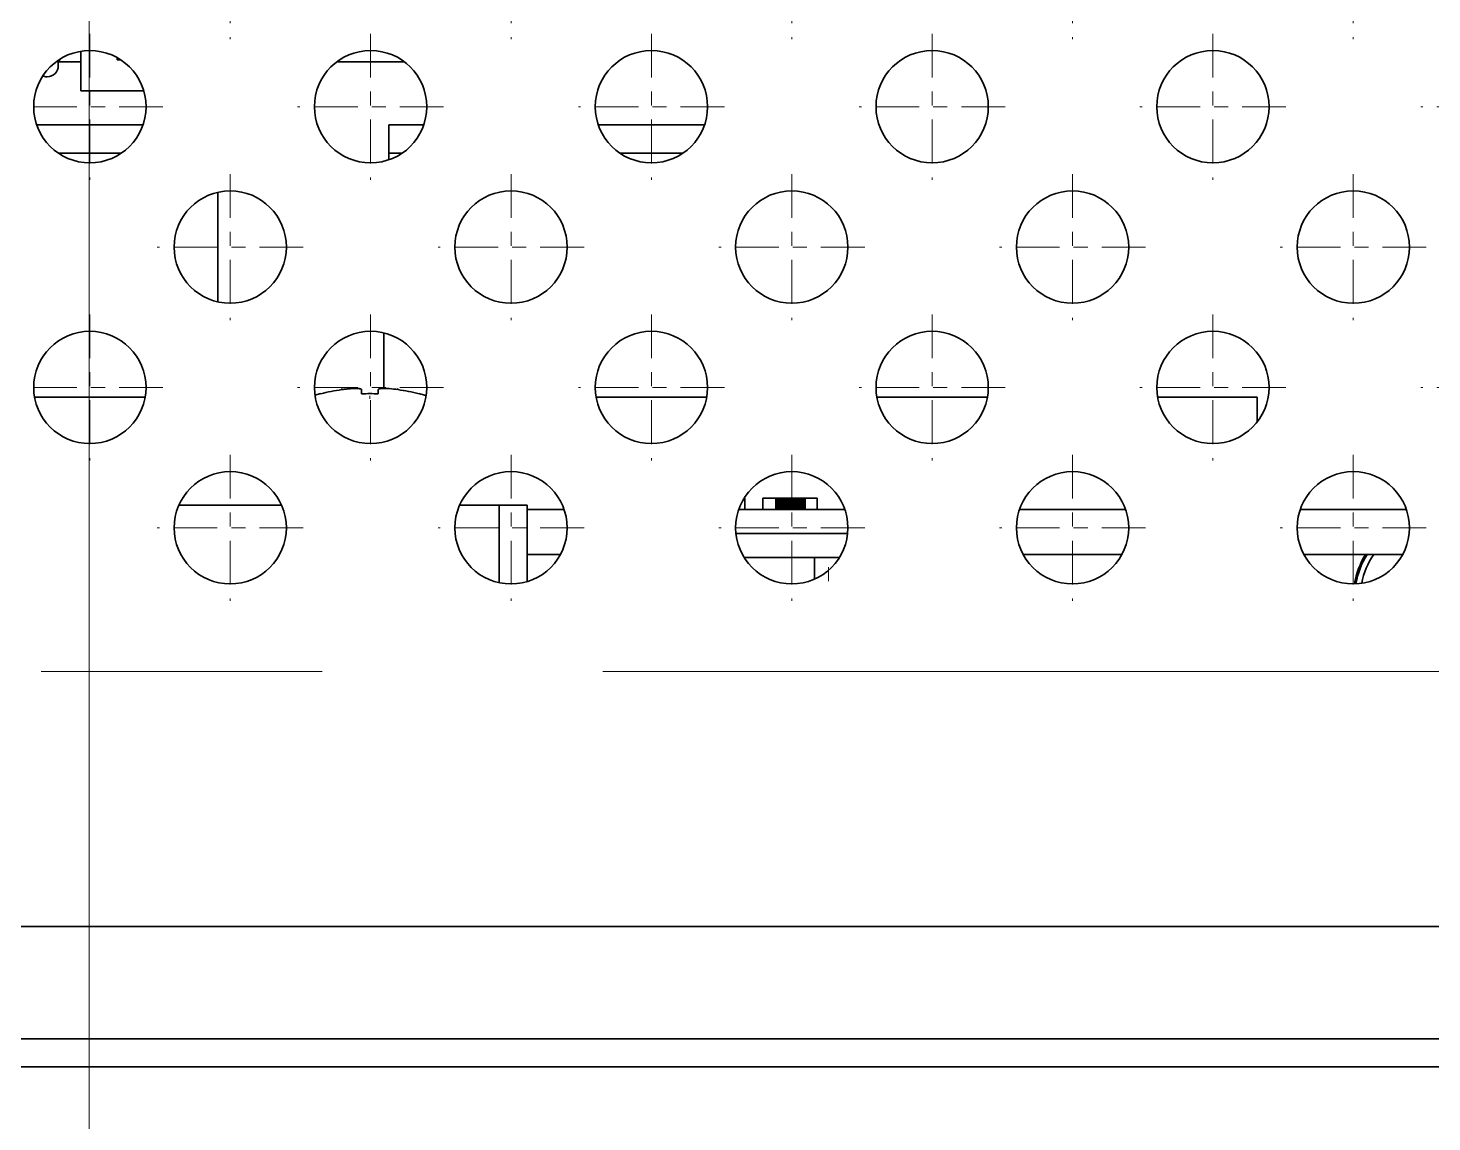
# Model space of a CAD drawing. Extents: x 23 to 417, y 3 to 294.
# Drawn here: x 70.75 to 80.75, y 145.41 to 153.2 of the extents above; entities that cross this region are included whole.
import ezdxf

# ---------------------------------------------------------------- set-up
doc = ezdxf.new("R2010")
doc.units = 0
doc.linetypes.add('DASHDOT', pattern=[18.5, 12, -3, 0.5, -3])
doc.linetypes.add('PHANTOM', pattern=[20, 10, -2, 2, -2, 2, -2])
doc.layers.get('0').update_dxf_attribs({"lineweight": 13})

# ---------------------------------------------------------------- blocks, each defined once
blk = doc.blocks.new('BLOCK4284')
at = {"color": 7, "linetype": 'DASHDOT', "lineweight": 13, "ltscale": 0.13}
for p, q in [((5, 7.3), (5, 2.1)), ((7.6, 4.7), (2.4, 4.7))]:
    blk.add_line(p, q, dxfattribs=at)
blk = doc.blocks.new('BLOCK4288')
at = {"color": 7, "linetype": 'DASHDOT', "lineweight": 13, "ltscale": 0.13}
for p, q in [((10, 2.3), (10, -2.9)), ((12.6, -0.3), (7.4, -0.3))]:
    blk.add_line(p, q, dxfattribs=at)
blk = doc.blocks.new('BLOCK4292')
at = {"color": 7, "linetype": 'DASHDOT', "lineweight": 13, "ltscale": 0.13}
for p, q in [((15, 7.3), (15, 2.1)), ((17.6, 4.7), (12.4, 4.7))]:
    blk.add_line(p, q, dxfattribs=at)
blk = doc.blocks.new('BLOCK4294')
at = {"color": 7, "linetype": 'DASHDOT', "lineweight": 13, "ltscale": 0.13}
for p, q in [((20, 2.3), (20, -2.9)), ((22.6, -0.3), (17.4, -0.3))]:
    blk.add_line(p, q, dxfattribs=at)
blk = doc.blocks.new('BLOCK4300')
at = {"color": 7, "linetype": 'DASHDOT', "lineweight": 13, "ltscale": 0.13}
for p, q in [((25, 7.3), (25, 2.1)), ((27.6, 4.7), (22.4, 4.7))]:
    blk.add_line(p, q, dxfattribs=at)
blk = doc.blocks.new('BLOCK4303')
at = {"color": 7, "linetype": 'DASHDOT', "lineweight": 13, "ltscale": 0.13}
for p, q in [((30, 2.3), (30, -2.9)), ((32.6, -0.3), (27.4, -0.3))]:
    blk.add_line(p, q, dxfattribs=at)
blk = doc.blocks.new('BLOCK4308')
at = {"color": 7, "linetype": 'DASHDOT', "lineweight": 13, "ltscale": 0.13}
for p, q in [((35, 7.3), (35, 2.1)), ((37.6, 4.7), (32.4, 4.7))]:
    blk.add_line(p, q, dxfattribs=at)
blk = doc.blocks.new('BLOCK4313')
at = {"color": 7, "linetype": 'DASHDOT', "lineweight": 13, "ltscale": 0.13}
for p, q in [((40, 2.3), (40, -2.9)), ((42.6, -0.3), (37.4, -0.3))]:
    blk.add_line(p, q, dxfattribs=at)
blk = doc.blocks.new('BLOCK4315')
at = {"color": 7, "linetype": 'DASHDOT', "lineweight": 13, "ltscale": 0.13}
for p, q in [((45, 7.3), (45, 2.1)), ((47.6, 4.7), (42.4, 4.7))]:
    blk.add_line(p, q, dxfattribs=at)
blk = doc.blocks.new('BLOCK4321')
at = {"color": 7, "linetype": 'DASHDOT', "lineweight": 13, "ltscale": 0.13}
for p, q in [((50, 2.3), (50, -2.9)), ((52.6, -0.3), (47.4, -0.3))]:
    blk.add_line(p, q, dxfattribs=at)
blk = doc.blocks.new('BLOCK4334')
at = {"color": 7, "linetype": 'DASHDOT', "lineweight": 13, "ltscale": 0.13}
for p, q in [((0, 2.3), (0, -2.9)), ((2.6, -0.3), (-2.6, -0.3))]:
    blk.add_line(p, q, dxfattribs=at)
blk = doc.blocks.new('BLOCK4352')
at = {"color": 7, "linetype": 'DASHDOT', "lineweight": 13, "ltscale": 0.13}
for p, q in [((0, -7.7), (0, -12.9)), ((2.6, -10.3), (-2.6, -10.3))]:
    blk.add_line(p, q, dxfattribs=at)
blk = doc.blocks.new('BLOCK4353')
at = {"color": 7, "linetype": 'DASHDOT', "lineweight": 13, "ltscale": 0.13}
for p, q in [((5, -2.7), (5, -7.9)), ((7.6, -5.3), (2.4, -5.3))]:
    blk.add_line(p, q, dxfattribs=at)
blk = doc.blocks.new('BLOCK4354')
at = {"color": 7, "linetype": 'DASHDOT', "lineweight": 13, "ltscale": 0.13}
for p, q in [((15, -12.7), (15, -17.9)), ((17.6, -15.3), (12.4, -15.3))]:
    blk.add_line(p, q, dxfattribs=at)
blk = doc.blocks.new('BLOCK4355')
at = {"color": 7, "linetype": 'DASHDOT', "lineweight": 13, "ltscale": 0.13}
for p, q in [((20, -7.7), (20, -12.9)), ((22.6, -10.3), (17.4, -10.3))]:
    blk.add_line(p, q, dxfattribs=at)
blk = doc.blocks.new('BLOCK4356')
at = {"color": 7, "linetype": 'DASHDOT', "lineweight": 13, "ltscale": 0.13}
for p, q in [((25, -2.7), (25, -7.9)), ((27.6, -5.3), (22.4, -5.3))]:
    blk.add_line(p, q, dxfattribs=at)
blk = doc.blocks.new('BLOCK4357')
at = {"color": 7, "linetype": 'DASHDOT', "lineweight": 13, "ltscale": 0.13}
for p, q in [((35, -12.7), (35, -17.9)), ((37.6, -15.3), (32.4, -15.3))]:
    blk.add_line(p, q, dxfattribs=at)
blk = doc.blocks.new('BLOCK4358')
at = {"color": 7, "linetype": 'DASHDOT', "lineweight": 13, "ltscale": 0.13}
for p, q in [((40, -7.7), (40, -12.9)), ((42.6, -10.3), (37.4, -10.3))]:
    blk.add_line(p, q, dxfattribs=at)
blk = doc.blocks.new('BLOCK4359')
at = {"color": 7, "linetype": 'DASHDOT', "lineweight": 13, "ltscale": 0.13}
for p, q in [((45, -12.7), (45, -17.9)), ((47.6, -15.3), (42.4, -15.3))]:
    blk.add_line(p, q, dxfattribs=at)
blk = doc.blocks.new('BLOCK4368')
at = {"color": 7, "linetype": 'DASHDOT', "lineweight": 13, "ltscale": 0.13}
for p, q in [((5, -12.7), (5, -17.9)), ((7.6, -15.3), (2.4, -15.3))]:
    blk.add_line(p, q, dxfattribs=at)
blk = doc.blocks.new('BLOCK4369')
at = {"color": 7, "linetype": 'DASHDOT', "lineweight": 13, "ltscale": 0.13}
for p, q in [((15, -2.7), (15, -7.9)), ((17.6, -5.3), (12.4, -5.3))]:
    blk.add_line(p, q, dxfattribs=at)
blk = doc.blocks.new('BLOCK4370')
at = {"color": 7, "linetype": 'DASHDOT', "lineweight": 13, "ltscale": 0.13}
for p, q in [((30, -7.7), (30, -12.9)), ((32.6, -10.3), (27.4, -10.3))]:
    blk.add_line(p, q, dxfattribs=at)
blk = doc.blocks.new('BLOCK4371')
at = {"color": 7, "linetype": 'DASHDOT', "lineweight": 13, "ltscale": 0.13}
for p, q in [((45, -2.7), (45, -7.9)), ((47.6, -5.3), (42.4, -5.3))]:
    blk.add_line(p, q, dxfattribs=at)
blk = doc.blocks.new('BLOCK4373')
at = {"color": 7, "linetype": 'DASHDOT', "lineweight": 13, "ltscale": 0.13}
for p, q in [((25, -12.7), (25, -17.9)), ((27.6, -15.3), (22.4, -15.3))]:
    blk.add_line(p, q, dxfattribs=at)
blk = doc.blocks.new('BLOCK4376')
at = {"color": 7, "linetype": 'DASHDOT', "lineweight": 13, "ltscale": 0.13}
for p, q in [((10, -7.7), (10, -12.9)), ((12.6, -10.3), (7.4, -10.3))]:
    blk.add_line(p, q, dxfattribs=at)
blk = doc.blocks.new('BLOCK4377')
at = {"color": 7, "linetype": 'DASHDOT', "lineweight": 13, "ltscale": 0.13}
for p, q in [((35, -2.7), (35, -7.9)), ((37.6, -5.3), (32.4, -5.3))]:
    blk.add_line(p, q, dxfattribs=at)
blk = doc.blocks.new('BLOCK4381')
at = {"color": 7, "linetype": 'DASHDOT', "lineweight": 13, "ltscale": 0.13}
for p, q in [((50, -7.7), (50, -12.9)), ((52.6, -10.3), (47.4, -10.3))]:
    blk.add_line(p, q, dxfattribs=at)
blk = doc.blocks.new('BLOCK4442')
at = {"color": 7, "lineweight": 35, "ltscale": 0.035199}
for p, q in [((-0.324, 1.673), (-0.324, 0.266)), ((-0.324, 0.266), (-0.324, 1.673))]:
    blk.add_line(p, q, dxfattribs=at)
at = {"color": 7, "lineweight": 35, "ltscale": 0.00484}
for p, q in [((-1.124, 1.354), (-1.124, 1.161)), ((-1.124, 1.161), (-1.124, 1.354))]:
    blk.add_line(p, q, dxfattribs=at)
at = {"color": 7, "lineweight": 35, "ltscale": 0.001101}
blk.add_line((-1.08, 1.3), (-1.124, 1.3), dxfattribs=at)
at = {"color": 7, "lineweight": 35, "ltscale": 0.001086}
blk.add_line((-1.123, 1.3), (-1.08, 1.3), dxfattribs=at)
at = {"color": 7, "lineweight": 35, "ltscale": 0.00208}
blk.add_line((-1.08, 1.3), (-1.08, 1.383), dxfattribs=at)
blk.add_line((-1.08, 1.3), (-1.08, 1.383), dxfattribs=at)
at = {"color": 7, "lineweight": 35, "ltscale": 0.0189}
blk.add_line((-1.08, 1.3), (-0.324, 1.3), dxfattribs=at)
blk.add_line((-1.08, 1.3), (-0.324, 1.3), dxfattribs=at)
at = {"color": 7, "lineweight": 35, "ltscale": 0.002003}
blk.add_line((0.976, 1.366), (0.976, 1.446), dxfattribs=at)
blk.add_line((0.976, 1.366), (0.976, 1.446), dxfattribs=at)
at = {"color": 7, "lineweight": 35, "ltscale": 0.00328}
for p, q in [((0.976, 1.366), (1.107, 1.366)), ((1.107, 1.366), (0.976, 1.366))]:
    blk.add_line(p, q, dxfattribs=at)
at = {"color": 7, "lineweight": 35, "ltscale": 0.059994}
blk.add_line((8.8, 1.3), (11.2, 1.3), dxfattribs=at)
blk.add_line((8.8, 1.3), (11.2, 1.3), dxfattribs=at)
at = {"color": 7, "lineweight": 35, "ltscale": 0.00025}
blk.add_line((-1.529, 0.766), (-1.519, 0.766), dxfattribs=at)
blk.add_line((-1.529, 0.766), (-1.519, 0.766), dxfattribs=at)
at = {"color": 7, "lineweight": 35, "ltscale": 0.056061}
blk.add_line((1.918, 0.266), (-0.324, 0.266), dxfattribs=at)
blk.add_line((1.918, 0.266), (-0.324, 0.266), dxfattribs=at)
at = {"color": 7, "lineweight": 35, "ltscale": 0.094573}
for p, q in [((-1.891, -0.95), (1.892, -0.95)), ((18.109, -0.95), (21.892, -0.95))]:
    blk.add_line(p, q, dxfattribs=at)
at = {"color": 7, "lineweight": 35, "ltscale": 0.025}
for p, q in [((10.65, -1.95), (10.65, -0.95)), ((14.574, -14.5), (15.574, -14.5))]:
    blk.add_line(p, q, dxfattribs=at)
at = {"color": 7, "lineweight": 35, "ltscale": 0.031045}
blk.add_line((10.65, -0.95), (11.892, -0.95), dxfattribs=at)
at = {"color": 7, "lineweight": 35, "ltscale": 0.056519}
for p, q in [((-1.13, -1.95), (1.13, -1.95)), ((18.87, -1.95), (21.13, -1.95))]:
    blk.add_line(p, q, dxfattribs=at)
at = {"color": 7, "lineweight": 35, "ltscale": 0.006041}
blk.add_line((10.65, -2.192), (10.65, -1.95), dxfattribs=at)
at = {"color": 7, "lineweight": 35, "ltscale": 0.012018}
blk.add_line((10.65, -1.95), (11.13, -1.95), dxfattribs=at)
at = {"color": 7, "lineweight": 35, "ltscale": 0.097591}
blk.add_line((4.564, -7.252), (4.564, -3.348), dxfattribs=at)
at = {"color": 7, "lineweight": 35, "ltscale": 0.04949}
blk.add_line((10.474, -10.337), (10.474, -8.357), dxfattribs=at)
at = {"color": 7, "lineweight": 35, "ltscale": 0.003766}
for p, q in [((9.674, -10.378), (9.674, -10.529)), ((10.274, -10.378), (10.274, -10.529))]:
    blk.add_line(p, q, dxfattribs=at)
at = {"color": 7, "lineweight": 35, "ltscale": 0.098457}
for p, q in [((-1.969, -10.65), (1.969, -10.65)), ((18.031, -10.65), (21.969, -10.65)), ((28.031, -10.65), (31.969, -10.65))]:
    blk.add_line(p, q, dxfattribs=at)
at = {"color": 7, "lineweight": 35, "ltscale": 0.005296}
blk.add_line((8.224, -10.522), (8.019, -10.578), dxfattribs=at)
at = {"color": 7, "lineweight": 35, "ltscale": 0.000166026}
for p, q in [((8.224, -10.522), (8.224, -10.529)), ((11.724, -10.522), (11.724, -10.529))]:
    blk.add_line(p, q, dxfattribs=at)
at = {"color": 7, "lineweight": 35, "ltscale": 0.088575}
blk.add_line((38.031, -10.65), (41.574, -10.65), dxfattribs=at)
at = {"color": 7, "lineweight": 35, "ltscale": 0.022103}
blk.add_line((41.574, -11.534), (41.574, -10.65), dxfattribs=at)
at = {"color": 7, "lineweight": 35, "ltscale": 0.00039044}
blk.add_line((9.992, -12.3), (10.008, -12.3), dxfattribs=at)
at = {"color": 7, "lineweight": 35, "ltscale": 0.000727569}
blk.add_line((23.298, -14.25), (23.327, -14.25), dxfattribs=at)
at = {"color": 7, "lineweight": 35, "ltscale": 0.01}
for p, q in [((23.327, -14.65), (23.327, -14.25)), ((23.975, -14.65), (23.975, -14.25)), ((24.438, -14.65), (24.438, -14.25)), ((24.438, -14.65), (24.438, -14.25)), ((24.44, -14.65), (24.44, -14.25)), ((24.442, -14.65), (24.442, -14.25)), ((24.445, -14.65), (24.445, -14.25)), ((24.45, -14.65), (24.45, -14.25)), ((24.455, -14.65), (24.455, -14.25)), ((24.461, -14.65), (24.461, -14.25)), ((24.468, -14.65), (24.468, -14.25)), ((24.476, -14.65), (24.476, -14.25)), ((24.485, -14.65), (24.485, -14.25)), ((24.496, -14.65), (24.496, -14.25)), ((24.508, -14.65), (24.508, -14.25)), ((24.521, -14.65), (24.521, -14.25)), ((24.536, -14.65), (24.536, -14.25)), ((24.553, -14.65), (24.553, -14.25)), ((24.571, -14.65), (24.571, -14.25)), ((24.591, -14.65), (24.591, -14.25)), ((24.612, -14.65), (24.612, -14.25)), ((24.635, -14.65), (24.635, -14.25)), ((24.66, -14.65), (24.66, -14.25)), ((24.686, -14.65), (24.686, -14.25)), ((24.712, -14.65), (24.712, -14.25)), ((24.74, -14.65), (24.74, -14.25)), ((24.769, -14.65), (24.769, -14.25)), ((24.798, -14.65), (24.798, -14.25)), ((24.829, -14.65), (24.829, -14.25)), ((24.86, -14.65), (24.86, -14.25)), ((24.893, -14.65), (24.893, -14.25)), ((24.926, -14.65), (24.926, -14.25)), ((24.961, -14.65), (24.961, -14.25)), ((25.007, -14.65), (25.007, -14.25)), ((25.051, -14.65), (25.051, -14.25)), ((25.093, -14.65), (25.093, -14.25)), ((25.133, -14.65), (25.133, -14.25)), ((25.171, -14.65), (25.171, -14.25)), ((25.207, -14.65), (25.207, -14.25)), ((25.241, -14.65), (25.241, -14.25)), ((25.273, -14.65), (25.273, -14.25)), ((25.303, -14.65), (25.303, -14.25)), ((25.331, -14.65), (25.331, -14.25)), ((25.356, -14.65), (25.356, -14.25)), ((25.379, -14.65), (25.379, -14.25)), ((25.4, -14.65), (25.4, -14.25)), ((25.419, -14.65), (25.419, -14.25)), ((25.435, -14.65), (25.435, -14.25)), ((25.449, -14.65), (25.449, -14.25)), ((25.46, -14.65), (25.46, -14.25)), ((25.47, -14.65), (25.47, -14.25)), ((25.477, -14.65), (25.477, -14.25)), ((25.481, -14.65), (25.481, -14.25)), ((25.899, -14.65), (25.899, -14.25))]:
    blk.add_line(p, q, dxfattribs=at)
at = {"color": 7, "lineweight": 35, "ltscale": 0.011579}
blk.add_line((24.438, -14.25), (23.975, -14.25), dxfattribs=at)
at = {"color": 7, "lineweight": 35, "ltscale": 3.585e-05}
blk.add_line((24.44, -14.25), (24.438, -14.25), dxfattribs=at)
at = {"color": 7, "lineweight": 35, "ltscale": 5.95e-05}
blk.add_line((24.442, -14.25), (24.44, -14.25), dxfattribs=at)
at = {"color": 7, "lineweight": 35, "ltscale": 8.355e-05}
blk.add_line((24.445, -14.25), (24.442, -14.25), dxfattribs=at)
at = {"color": 7, "lineweight": 35, "ltscale": 0.000107575}
blk.add_line((24.45, -14.25), (24.445, -14.25), dxfattribs=at)
at = {"color": 7, "lineweight": 35, "ltscale": 0.000131225}
blk.add_line((24.455, -14.25), (24.45, -14.25), dxfattribs=at)
at = {"color": 7, "lineweight": 35, "ltscale": 0.00015525}
blk.add_line((24.461, -14.25), (24.455, -14.25), dxfattribs=at)
at = {"color": 7, "lineweight": 35, "ltscale": 0.000178925}
blk.add_line((24.468, -14.25), (24.461, -14.25), dxfattribs=at)
at = {"color": 7, "lineweight": 35, "ltscale": 0.000202925}
blk.add_line((24.476, -14.25), (24.468, -14.25), dxfattribs=at)
at = {"color": 7, "lineweight": 35, "ltscale": 0.000226975}
blk.add_line((24.485, -14.25), (24.476, -14.25), dxfattribs=at)
at = {"color": 7, "lineweight": 35, "ltscale": 0.00025865}
blk.add_line((24.496, -14.25), (24.485, -14.25), dxfattribs=at)
at = {"color": 7, "lineweight": 35, "ltscale": 0.00029755}
blk.add_line((24.508, -14.25), (24.496, -14.25), dxfattribs=at)
at = {"color": 7, "lineweight": 35, "ltscale": 0.0003372}
blk.add_line((24.521, -14.25), (24.508, -14.25), dxfattribs=at)
at = {"color": 7, "lineweight": 35, "ltscale": 0.0003769}
blk.add_line((24.536, -14.25), (24.521, -14.25), dxfattribs=at)
at = {"color": 7, "lineweight": 35, "ltscale": 0.0004158}
blk.add_line((24.553, -14.25), (24.536, -14.25), dxfattribs=at)
at = {"color": 7, "lineweight": 35, "ltscale": 0.000455475}
blk.add_line((24.571, -14.25), (24.553, -14.25), dxfattribs=at)
at = {"color": 7, "lineweight": 35, "ltscale": 0.000494775}
blk.add_line((24.591, -14.25), (24.571, -14.25), dxfattribs=at)
at = {"color": 7, "lineweight": 35, "ltscale": 0.00053405}
blk.add_line((24.612, -14.25), (24.591, -14.25), dxfattribs=at)
at = {"color": 7, "lineweight": 35, "ltscale": 0.000573725}
blk.add_line((24.635, -14.25), (24.612, -14.25), dxfattribs=at)
at = {"color": 7, "lineweight": 35, "ltscale": 0.000613025}
blk.add_line((24.66, -14.25), (24.635, -14.25), dxfattribs=at)
at = {"color": 7, "lineweight": 35, "ltscale": 0.0006447}
blk.add_line((24.686, -14.25), (24.66, -14.25), dxfattribs=at)
at = {"color": 7, "lineweight": 35, "ltscale": 0.000668325}
blk.add_line((24.712, -14.25), (24.686, -14.25), dxfattribs=at)
at = {"color": 7, "lineweight": 35, "ltscale": 0.000692375}
blk.add_line((24.74, -14.25), (24.712, -14.25), dxfattribs=at)
at = {"color": 7, "lineweight": 35, "ltscale": 0.0007164}
blk.add_line((24.769, -14.25), (24.74, -14.25), dxfattribs=at)
at = {"color": 7, "lineweight": 35, "ltscale": 0.00074005}
blk.add_line((24.798, -14.25), (24.769, -14.25), dxfattribs=at)
at = {"color": 7, "lineweight": 35, "ltscale": 0.000764075}
blk.add_line((24.829, -14.25), (24.798, -14.25), dxfattribs=at)
at = {"color": 7, "lineweight": 35, "ltscale": 0.000787725}
blk.add_line((24.86, -14.25), (24.829, -14.25), dxfattribs=at)
at = {"color": 7, "lineweight": 35, "ltscale": 0.000811775}
blk.add_line((24.893, -14.25), (24.86, -14.25), dxfattribs=at)
at = {"color": 7, "lineweight": 35, "ltscale": 0.000835425}
blk.add_line((24.926, -14.25), (24.893, -14.25), dxfattribs=at)
at = {"color": 7, "lineweight": 35, "ltscale": 0.00085945}
blk.add_line((24.961, -14.25), (24.926, -14.25), dxfattribs=at)
at = {"color": 7, "lineweight": 35, "ltscale": 0.001156}
blk.add_line((25.007, -14.25), (24.961, -14.25), dxfattribs=at)
at = {"color": 7, "lineweight": 35, "ltscale": 0.001105}
blk.add_line((25.051, -14.25), (25.007, -14.25), dxfattribs=at)
at = {"color": 7, "lineweight": 35, "ltscale": 0.001054}
blk.add_line((25.093, -14.25), (25.051, -14.25), dxfattribs=at)
at = {"color": 7, "lineweight": 35, "ltscale": 0.001002}
blk.add_line((25.133, -14.25), (25.093, -14.25), dxfattribs=at)
at = {"color": 7, "lineweight": 35, "ltscale": 0.000950625}
blk.add_line((25.171, -14.25), (25.133, -14.25), dxfattribs=at)
at = {"color": 7, "lineweight": 35, "ltscale": 0.000899525}
blk.add_line((25.207, -14.25), (25.171, -14.25), dxfattribs=at)
at = {"color": 7, "lineweight": 35, "ltscale": 0.000848375}
blk.add_line((25.241, -14.25), (25.207, -14.25), dxfattribs=at)
at = {"color": 7, "lineweight": 35, "ltscale": 0.0007965}
blk.add_line((25.273, -14.25), (25.241, -14.25), dxfattribs=at)
at = {"color": 7, "lineweight": 35, "ltscale": 0.000745775}
blk.add_line((25.303, -14.25), (25.273, -14.25), dxfattribs=at)
at = {"color": 7, "lineweight": 35, "ltscale": 0.0006939}
blk.add_line((25.331, -14.25), (25.303, -14.25), dxfattribs=at)
at = {"color": 7, "lineweight": 35, "ltscale": 0.00063935}
blk.add_line((25.356, -14.25), (25.331, -14.25), dxfattribs=at)
at = {"color": 7, "lineweight": 35, "ltscale": 0.0005806}
blk.add_line((25.379, -14.25), (25.356, -14.25), dxfattribs=at)
at = {"color": 7, "lineweight": 35, "ltscale": 0.000522225}
blk.add_line((25.4, -14.25), (25.379, -14.25), dxfattribs=at)
at = {"color": 7, "lineweight": 35, "ltscale": 0.000463875}
blk.add_line((25.419, -14.25), (25.4, -14.25), dxfattribs=at)
at = {"color": 7, "lineweight": 35, "ltscale": 0.0004055}
blk.add_line((25.435, -14.25), (25.419, -14.25), dxfattribs=at)
at = {"color": 7, "lineweight": 35, "ltscale": 0.00034675}
blk.add_line((25.449, -14.25), (25.435, -14.25), dxfattribs=at)
at = {"color": 7, "lineweight": 35, "ltscale": 0.000288}
blk.add_line((25.46, -14.25), (25.449, -14.25), dxfattribs=at)
at = {"color": 7, "lineweight": 35, "ltscale": 0.000230025}
blk.add_line((25.47, -14.25), (25.46, -14.25), dxfattribs=at)
at = {"color": 7, "lineweight": 35, "ltscale": 0.0001713}
blk.add_line((25.477, -14.25), (25.47, -14.25), dxfattribs=at)
at = {"color": 7, "lineweight": 35, "ltscale": 0.000112525}
blk.add_line((25.481, -14.25), (25.477, -14.25), dxfattribs=at)
at = {"color": 7, "lineweight": 35, "ltscale": 0.010445}
blk.add_line((25.899, -14.25), (25.481, -14.25), dxfattribs=at)
at = {"color": 7, "lineweight": 35, "ltscale": 0.091651}
blk.add_line((6.833, -14.5), (3.167, -14.5), dxfattribs=at)
at = {"color": 7, "lineweight": 35, "ltscale": 0.035169}
blk.add_line((14.574, -14.5), (13.167, -14.5), dxfattribs=at)
at = {"color": 7, "lineweight": 35, "ltscale": 0.068851}
blk.add_line((14.574, -17.254), (14.574, -14.5), dxfattribs=at)
at = {"color": 7, "lineweight": 35, "ltscale": 0.067899}
blk.add_line((15.574, -17.216), (15.574, -14.5), dxfattribs=at)
at = {"color": 7, "lineweight": 35, "ltscale": 0.032942}
blk.add_line((15.574, -14.65), (16.891, -14.65), dxfattribs=at)
blk.add_line((15.574, -14.65), (16.891, -14.65), dxfattribs=at)
at = {"color": 7, "lineweight": 35, "ltscale": 0.094571}
for p, q in [((23.109, -14.65), (26.891, -14.65)), ((33.109, -14.65), (36.891, -14.65)), ((33.109, -14.65), (36.891, -14.65)), ((43.109, -14.65), (46.891, -14.65))]:
    blk.add_line(p, q, dxfattribs=at)
at = {"color": 7, "lineweight": 35, "ltscale": 0.016191}
blk.add_line((23.327, -14.65), (23.975, -14.65), dxfattribs=at)
at = {"color": 7, "lineweight": 35, "ltscale": 0.024814}
blk.add_line((25.899, -14.65), (26.891, -14.65), dxfattribs=at)
at = {"color": 7, "lineweight": 35, "ltscale": 0.099499}
blk.add_line((23.01, -15.5), (26.99, -15.5), dxfattribs=at)
at = {"color": 7, "lineweight": 35, "ltscale": 0.029656}
blk.add_line((15.574, -16.25), (16.76, -16.25), dxfattribs=at)
at = {"color": 7, "lineweight": 35, "ltscale": 0.084717}
blk.add_line((23.306, -16.363), (26.694, -16.363), dxfattribs=at)
at = {"color": 7, "lineweight": 35, "ltscale": 0.019192}
blk.add_line((25.806, -17.13), (25.806, -16.363), dxfattribs=at)
at = {"color": 7, "lineweight": 35, "ltscale": 0.087999}
for p, q in [((33.24, -16.25), (36.76, -16.25)), ((43.24, -16.25), (46.76, -16.25))]:
    blk.add_line(p, q, dxfattribs=at)
at = {"color": 7, "lineweight": 35}
for p, q in [((-91.026, -29.5), (90.974, -29.5)), ((87.974, -29.5), (-88.026, -29.5)), ((-91.026, -33.5), (90.974, -33.5)), ((-91.026, -34.5), (90.974, -34.5))]:
    blk.add_line(p, q, dxfattribs=at)
for centre in [(0, -0.3), (10, -0.3), (20, -0.3), (30, -0.3), (40, -0.3), (5, -5.3), (15, -5.3), (25, -5.3), (35, -5.3), (45, -5.3), (0, -10.3), (10, -10.3), (20, -10.3), (30, -10.3), (40, -10.3), (5, -15.3), (15, -15.3), (25, -15.3), (35, -15.3), (45, -15.3)]:
    blk.add_circle(centre, 2, dxfattribs=at)
for centre, radius, start, end in [((-1.519, 1.161), 0.395, 270, 360), ((-1.519, 1.161), 0.395, 270, 360), ((-1.529, 1.161), 0.395, 248.3824, 270), ((-1.529, 1.161), 0.395, 248.3824, 270), ((9.974, -17.3), 6.993, 98.2207, 104.4915), ((9.974, -17.3), 6.993, 98.2207, 104.4915), ((9.618, -14.783), 4.452, 94.2546, 98.3259), ((9.481, -12.894), 2.558, 90.2097, 94.3338), ((10.329, -14.783), 4.452, 81.6741, 85.7454), ((9.974, -17.301), 6.994, 75.509, 81.7788), ((9.974, -17.301), 6.994, 75.509, 81.7788), ((9.974, -17.301), 6.779, 87.4636, 92.5364), ((9.974, -17.301), 6.779, 87.4636, 92.5364), ((9.968, -17.321), 7.022, 73.3631, 75.52), ((48, -17.8), 3, 148.893, 170.3993), ((48, -17.8), 2.95, 148.3053, 170.2011), ((48, -17.8), 2.75, 145.6945, 169.0465)]:
    blk.add_arc(centre, radius, start, end, dxfattribs=at)
for points, knots in [([(8.974, -10.378), (9.024, -10.371), (9.063, -10.366), (9.096, -10.362), (9.223, -10.348), (9.289, -10.343), (9.331, -10.34), (9.425, -10.336), (9.496, -10.336), (9.532, -10.337), (9.577, -10.339), (9.619, -10.347), (9.627, -10.349), (9.644, -10.353), (9.659, -10.359), (9.664, -10.362), (9.672, -10.367), (9.674, -10.376), (9.674, -10.377), (9.674, -10.377), (9.674, -10.378)], [0, 0, 0, 0, 0, 0, 0.647352, 0.647352, 0.647352, 2.886415, 2.886415, 2.886415, 5.757566, 5.757566, 5.757566, 6.467897, 6.467897, 6.467897, 7.2005, 7.2005, 7.2005, 7.272679, 7.272679, 7.272679, 7.272679, 7.272679, 7.272679]), ([(10.659, -10.344), (10.576, -10.338), (10.523, -10.336), (10.481, -10.336), (10.411, -10.336), (10.348, -10.343), (10.332, -10.346), (10.303, -10.351), (10.282, -10.363), (10.278, -10.367), (10.274, -10.371), (10.274, -10.378)], [0, 0, 0, 0, 0, 0, 3.488442, 3.488442, 3.488442, 5.229942, 5.229942, 5.229942, 5.79468, 5.79468, 5.79468, 5.79468, 5.79468, 5.79468]), ([(10.465, -10.337), (10.437, -10.337), (10.411, -10.338), (10.386, -10.339), (10.348, -10.343), (10.313, -10.35), (10.303, -10.353), (10.287, -10.358), (10.277, -10.368), (10.275, -10.371), (10.274, -10.374), (10.274, -10.378)], [0, 0, 0, 0, 0, 0, 2.019491, 2.019491, 2.019491, 3.048356, 3.048356, 3.048356, 3.384426, 3.384426, 3.384426, 3.384426, 3.384426, 3.384426])]:
    blk.add_open_spline(points, degree=5, knots=knots, dxfattribs=at)

msp = doc.modelspace()

# ---------------------------------------------------------------- linework, layer by layer
at = {"color": 7, "linetype": 'DASHDOT', "lineweight": 13}
msp.add_line((71.1879, 142.5151), (71.1879, 166.7623), dxfattribs=at)
at = {"color": 7, "linetype": 'DASHDOT', "lineweight": 13, "ltscale": 0.000275493}
msp.add_line((72.9879, 150.633), (72.9879, 150.622), dxfattribs=at)
at = {"color": 7, "linetype": 'DASHDOT', "lineweight": 13, "ltscale": 0.000267043}
msp.add_line((73.3879, 150.6327), (73.3879, 150.6221), dxfattribs=at)
at = {"color": 7, "linetype": 'DASHDOT', "lineweight": 13, "ltscale": 0.000583143}
msp.add_line((73.1879, 150.5565), (73.1879, 150.5798), dxfattribs=at)
at = {"color": 7, "linetype": 'DASHDOT', "lineweight": 13, "ltscale": 0.004606}
msp.add_line((76.4544, 149.2573), (76.4544, 149.4415), dxfattribs=at)
at = {"color": 7, "linetype": 'PHANTOM', "lineweight": 13}
msp.add_line((84.8475, 148.6137), (57.298, 148.6137), dxfattribs=at)

# ---------------------------------------------------------------- block references
at = {"lineweight": 0, "xscale": 0.2, "yscale": 0.2, "zscale": 0.2}
for name in ['BLOCK4442', 'BLOCK4284', 'BLOCK4292', 'BLOCK4300', 'BLOCK4308', 'BLOCK4315', 'BLOCK4334', 'BLOCK4288', 'BLOCK4294', 'BLOCK4303', 'BLOCK4313', 'BLOCK4321', 'BLOCK4353', 'BLOCK4369', 'BLOCK4356', 'BLOCK4377', 'BLOCK4371', 'BLOCK4352', 'BLOCK4376', 'BLOCK4355', 'BLOCK4370', 'BLOCK4358', 'BLOCK4381', 'BLOCK4368', 'BLOCK4354', 'BLOCK4373', 'BLOCK4357', 'BLOCK4359']:
    msp.add_blockref(name, (71.1932, 152.6987), dxfattribs=at)

doc.saveas('drawing.dxf')
